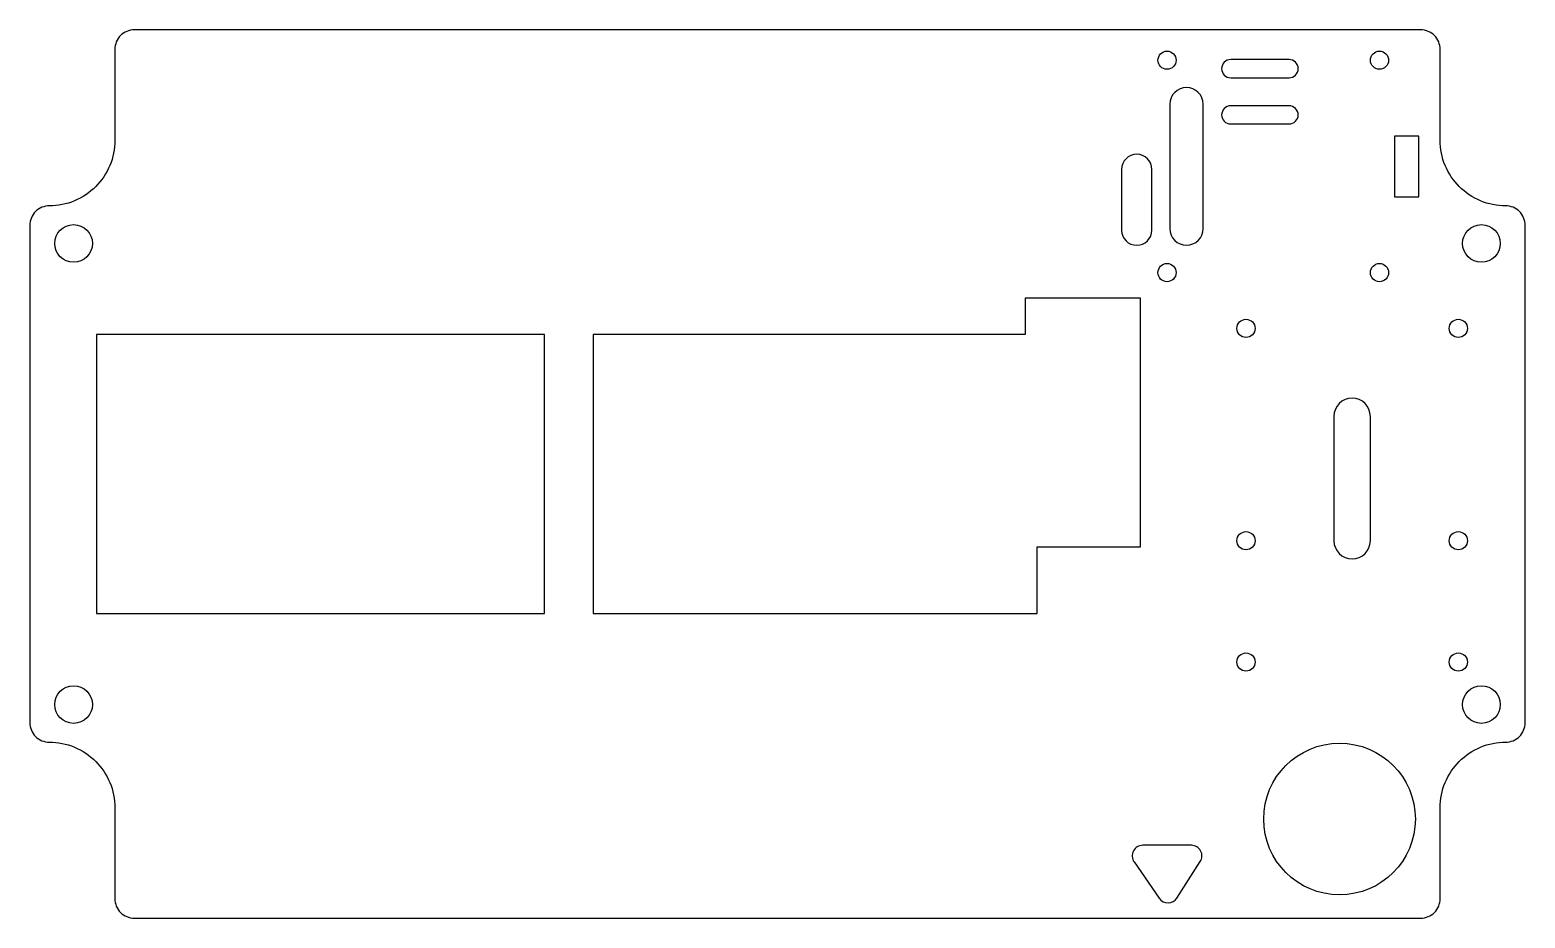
# Model space of a CAD drawing. Header units: millimetres. Extents: x -123 to 123, y -73 to 73.
import ezdxf

# ---------------------------------------------------------------- set-up
doc = ezdxf.new("R2010")
doc.units = ezdxf.units.MM
doc.layers.get('0').update_dxf_attribs({"linetype": 'CONTINUOUS'})

msp = doc.modelspace()

# ---------------------------------------------------------------- linework, layer by layer
for p, q in [((106, 73.2), (-106, 73.2)), ((-109.2, 70), (-109.2, 55)), ((109.2, 55), (109.2, 70)), ((-120, 44.2), (-120, 44.2)), ((120, 44.2), (120, 44.2)), ((-123.2, 41), (-123.2, -41)), ((123.2, -41), (123.2, 41)), ((-120, -44.2), (-120, -44.2)), ((120, -44.2), (120, -44.2)), ((-109.2, -55), (-109.2, -70)), ((109.2, -70), (109.2, -55)), ((-106, -73.2), (106, -73.2))]:
    msp.add_line(p, q)
for points in [[(74.69, 65.31), (84.31, 65.31, 1), (84.31, 68.31), (74.69, 68.31, 1)], [(70.15, 40.45), (70.15, 60.95, 1), (64.65, 60.95), (64.65, 40.45, 1)], [(74.69, 57.69), (84.31, 57.69, 1), (84.31, 60.69), (74.69, 60.69, 1)], [(56.7, 50.2), (56.7, 40.2, 1), (61.7, 40.2), (61.7, 50.2, 1)], [(97.7, -11), (97.7, 9.5, 1), (91.7, 9.5), (91.7, -11, 1)], [(58.76, -63.94), (62.91, -69.94, 0.535317), (65.82, -69.89), (69.67, -63.89, 0.592979), (68.2, -61.2), (60.2, -61.2, 0.604955)]]:
    msp.add_lwpolyline(points, format="xyb", close=True)
for points in [[(101.7, 55.7), (101.7, 45.7), (105.7, 45.7), (105.7, 55.7)], [(40.8, 23), (-30.4, 23), (-30.4, -23), (42.8, -23), (42.8, -12), (59.8, -12), (59.8, 29), (40.8, 29)], [(-38.4, -23), (-38.4, 23), (-112.2, 23), (-112.2, -23)]]:
    msp.add_lwpolyline(points, close=True)
for centre, radius in [((64.2, 68.2), 1.5), ((99.2, 68.2), 1.5), ((-116, 38), 3.1), ((116, 38), 3.1), ((64.2, 33.2), 1.5), ((99.2, 33.2), 1.5), ((77.2, 24), 1.5), ((112.2, 24), 1.5), ((77.2, -11), 1.5), ((112.2, -11), 1.5), ((77.2, -31), 1.5), ((112.2, -31), 1.5), ((-116, -38), 3.1), ((116, -38), 3.1), ((92.62, -56.87), 12.5)]:
    msp.add_circle(centre, radius)
for points in [[(-106, 73.2), (-106.42, 73.2), (-106.84, 73.11), (-107.22, 72.96), (-107.61, 72.8), (-107.97, 72.56), (-108.26, 72.26), (-108.56, 71.97), (-108.8, 71.61), (-108.96, 71.22), (-109.11, 70.84), (-109.2, 70.42), (-109.2, 70)], [(109.2, 70), (109.2, 70.42), (109.11, 70.84), (108.96, 71.22), (108.8, 71.61), (108.56, 71.97), (108.26, 72.26), (107.97, 72.56), (107.61, 72.8), (107.22, 72.96), (106.84, 73.11), (106.42, 73.2), (106, 73.2)], [(-109.2, 55), (-109.2, 53.58), (-109.48, 52.17), (-110.02, 50.87), (-110.56, 49.56), (-111.36, 48.36), (-112.36, 47.36), (-113.36, 46.36), (-114.56, 45.56), (-115.87, 45.02), (-117.17, 44.48), (-118.58, 44.2), (-120, 44.2)], [(120, 44.2), (118.58, 44.2), (117.17, 44.48), (115.87, 45.02), (114.56, 45.56), (113.36, 46.36), (112.36, 47.36), (111.36, 48.36), (110.56, 49.56), (110.02, 50.87), (109.48, 52.17), (109.2, 53.58), (109.2, 55)], [(-120, 44.2), (-120.42, 44.2), (-120.84, 44.11), (-121.22, 43.96), (-121.61, 43.8), (-121.97, 43.56), (-122.26, 43.26), (-122.56, 42.97), (-122.8, 42.61), (-122.96, 42.22), (-123.11, 41.84), (-123.2, 41.42), (-123.2, 41)], [(123.2, 41), (123.2, 41.42), (123.11, 41.84), (122.96, 42.22), (122.8, 42.61), (122.56, 42.97), (122.26, 43.26), (121.97, 43.56), (121.61, 43.8), (121.22, 43.96), (120.84, 44.11), (120.42, 44.2), (120, 44.2)], [(-123.2, -41), (-123.2, -41.42), (-123.11, -41.84), (-122.96, -42.22), (-122.8, -42.61), (-122.56, -42.97), (-122.26, -43.26), (-121.97, -43.56), (-121.61, -43.8), (-121.22, -43.96), (-120.84, -44.11), (-120.42, -44.2), (-120, -44.2)], [(120, -44.2), (120.42, -44.2), (120.84, -44.11), (121.22, -43.96), (121.61, -43.8), (121.97, -43.56), (122.26, -43.26), (122.56, -42.97), (122.8, -42.61), (122.96, -42.22), (123.11, -41.84), (123.2, -41.42), (123.2, -41)], [(-120, -44.2), (-118.58, -44.2), (-117.17, -44.48), (-115.87, -45.02), (-114.56, -45.56), (-113.36, -46.36), (-112.36, -47.36), (-111.36, -48.36), (-110.56, -49.56), (-110.02, -50.87), (-109.48, -52.17), (-109.2, -53.58), (-109.2, -55)], [(109.2, -55), (109.2, -53.58), (109.48, -52.17), (110.02, -50.87), (110.56, -49.56), (111.36, -48.36), (112.36, -47.36), (113.36, -46.36), (114.56, -45.56), (115.87, -45.02), (117.17, -44.48), (118.58, -44.2), (120, -44.2)], [(-109.2, -70), (-109.2, -70.42), (-109.11, -70.84), (-108.96, -71.22), (-108.8, -71.61), (-108.56, -71.97), (-108.26, -72.26), (-107.97, -72.56), (-107.61, -72.8), (-107.22, -72.96), (-106.84, -73.11), (-106.42, -73.2), (-106, -73.2)], [(106, -73.2), (106.42, -73.2), (106.84, -73.11), (107.22, -72.96), (107.61, -72.8), (107.97, -72.56), (108.26, -72.26), (108.56, -71.97), (108.8, -71.61), (108.96, -71.22), (109.11, -70.84), (109.2, -70.42), (109.2, -70)]]:
    msp.add_open_spline(points, degree=3, knots=[-3.926966, -3.926966, -3.926966, -3.926966, -3.53428, -3.53428, -3.53428, -3.141593, -3.141593, -3.141593, -2.748906, -2.748906, -2.748906, -2.356219, -2.356219, -2.356219, -2.356219])

doc.saveas('drawing.dxf')
